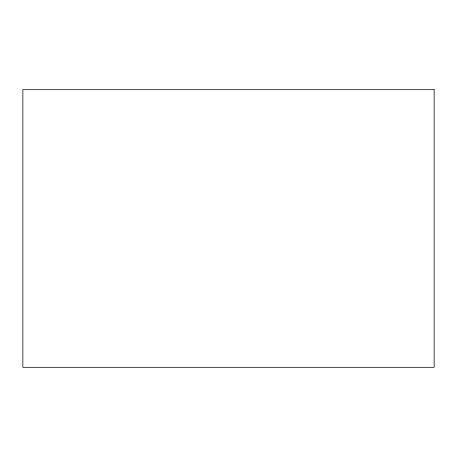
<?xml version="1.0" encoding="UTF-8"?>
<svg xmlns="http://www.w3.org/2000/svg" width="457" height="457" viewBox="0 0 457 457"><rect width="100%" height="100%" fill="white"/><g stroke="black" fill="none" stroke-linecap="round" stroke-linejoin="round"><path stroke-width="0.69" d="M434.15 89.686L22.85 89.686L22.85 367.314L434.15 367.314L434.15 89.686"/></g></svg>
